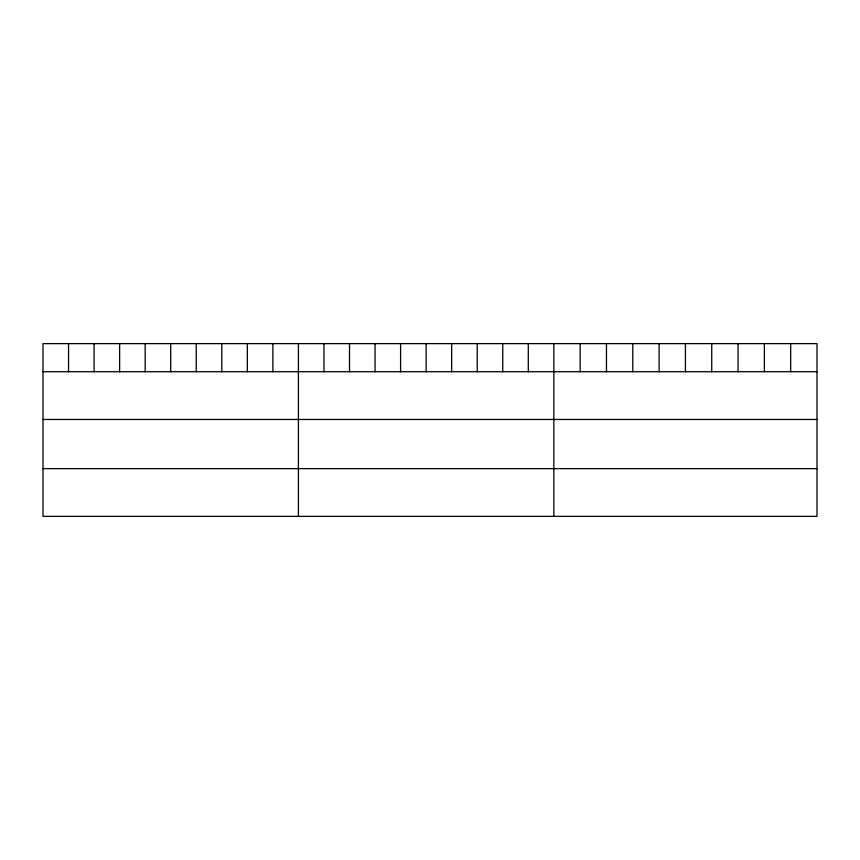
<?xml version="1.0" encoding="UTF-8"?>
<svg xmlns="http://www.w3.org/2000/svg" width="860" height="860" viewBox="0 0 860 860"><rect width="100%" height="100%" fill="white"/><g stroke="black" fill="none" stroke-linecap="round" stroke-linejoin="round"><path stroke-width="1.29" d="M817 371.724L817 516.376L43 516.376L43 343.624L817 343.624L817 371.724L43 371.724M43 419.465L817 419.465M43 468.635L817 468.635M790.684 343.624L790.684 371.724M764.368 343.624L764.368 371.724M738.052 343.624L738.052 371.724M711.736 343.624L711.736 371.724M685.42 343.624L685.42 371.724M659.104 343.624L659.104 371.724M632.788 343.624L632.788 371.724M606.472 343.624L606.472 371.724M580.156 343.624L580.156 371.724M553.84 343.624L553.84 516.376M528.298 343.624L528.298 371.724M502.756 343.624L502.756 371.724M477.214 343.624L477.214 371.724M451.672 343.624L451.672 371.724M426.13 343.624L426.13 371.724M400.588 343.624L400.588 371.724M375.046 343.624L375.046 371.724M349.504 343.624L349.504 371.724M323.962 343.624L323.962 371.724M298.42 343.624L298.42 516.376M272.878 343.624L272.878 371.724M247.336 343.624L247.336 371.724M221.794 343.624L221.794 371.724M196.252 343.624L196.252 371.724M170.71 343.624L170.71 371.724M145.168 343.624L145.168 371.724M119.626 343.624L119.626 371.724M94.084 343.624L94.084 371.724M68.542 343.624L68.542 371.724"/></g></svg>
